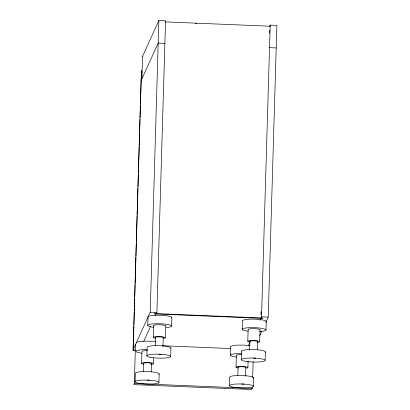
<?xml version="1.0" encoding="UTF-8"?>
<svg xmlns="http://www.w3.org/2000/svg" width="410" height="410" viewBox="0 0 410 410"><rect width="100%" height="100%" fill="white"/><g stroke="black" fill="none" stroke-linecap="round" stroke-linejoin="round"><path stroke-width="0.61" d="M134.941 349.884L133.117 349.807L141.163 78.705M135.054 350.622L133.137 350.545L133.86 326.237M133.896 324.961L134.275 312.164M134.316 310.888L134.695 298.096M134.731 296.814L135.09 284.663M135.131 283.382L135.51 270.59M135.546 269.308L135.91 257.157M135.946 255.876L136.325 243.084M136.366 241.808L137.14 215.583M137.181 214.302L137.96 188.077M137.996 186.796L138.375 174.004M138.416 172.723L139.195 146.498M139.231 145.222L139.61 132.43M139.646 131.149L140.01 118.997M140.046 117.716L140.425 104.924M140.466 103.643L141.414 71.663L141.916 70.561L141.706 77.598M141.845 79.027L142.511 56.467M252.375 387.122L251.837 389.5L133.819 384.621L134.321 383.519L135.474 344.62M135.085 381.838L135.336 373.356A11.91 1.983 1.7 0 1 148.143 371.634A11.91 1.983 1.7 0 1 158.906 374.33M141.593 363.362L141.947 351.544A5.955 0.994 1.7 0 1 147.564 350.663M143.438 371.614L143.679 363.404A3.869 0.646 1.7 0 1 148.343 362.87A3.869 0.646 1.7 0 1 151.008 363.87M146.872 355.916L147.123 347.429A11.91 1.983 1.7 0 1 159.931 345.707A11.91 1.983 1.7 0 1 170.693 348.403M147.774 325.504L148.025 317.017A11.91 1.983 1.7 0 1 160.833 315.295A11.91 1.983 1.7 0 1 171.595 317.991M133.117 349.807L150.209 312.215L158.865 20.5L165.553 20.777L156.897 312.492L155.426 315.731M151.182 371.767L151.428 363.552M153.381 337.44L153.729 325.622M153.514 363.593L153.678 357.997M155.221 345.691L155.467 337.481M158.921 382.304L159.172 373.823M162.949 346.476L163.211 337.63M165.297 337.671L165.65 325.853M170.703 356.382L170.955 347.895M171.605 325.97L171.862 317.489M229.497 385.743L229.749 377.256M230.399 355.332L230.651 346.85M236.006 367.268L236.36 355.449M237.851 375.519L238.092 367.309M241.285 359.821L241.536 351.334M242.187 329.409L242.438 320.922M245.575 376.303L245.841 367.457M247.794 341.34L248.142 329.527M247.922 367.498L248.106 361.282M249.618 350.227L249.88 341.381M252.657 377.559L253.129 361.62M253.329 386.21L253.585 377.728M257.383 349.75L257.623 341.535M259.709 341.576L260.063 329.758M260.965 314.706L261.052 311.697M269.319 33.205L269.411 30.202M259.96 320.292L261.534 316.822L270.195 25.102L276.883 25.379L268.222 317.099L265.859 322.301M265.116 360.287L265.367 351.8M266.018 329.876L266.269 321.389M142.367 56.795L158.865 20.5M141.107 80.647L158.198 43.06L164.887 43.337M269.667 26.266L270.195 25.102M133.137 350.545L133.639 349.443M143.751 341.407L150.588 326.375M248.388 345.738L250.003 342.186M259.812 335.606L261.913 330.978M158.972 354.189L161.222 354.281A11.91 1.983 1.7 0 1 170.078 357.13A11.91 1.983 1.7 0 1 153.422 357.761L150.839 357.397M253.385 358.089L255.635 358.186L252.524 358.053A11.875 1.978 1.7 0 0 241.926 359.073A11.875 1.978 1.7 0 0 245.226 361.302L247.824 361.666M147.185 380.111L149.435 380.203A11.91 1.983 1.7 0 1 158.291 383.053A11.91 1.983 1.7 0 1 141.635 383.683L139.051 383.319M241.598 384.016L243.847 384.108L240.737 383.98A11.875 1.978 1.7 0 0 230.143 384.995A11.875 1.978 1.7 0 0 233.439 387.23M165.194 21.884L270.19 26.225M195.503 23.534L196.779 23.585M269.524 47.662L276.212 47.939M150.209 312.215L156.897 312.492M261.534 316.822L268.222 317.099M162.268 345.732L230.528 348.551M161.222 354.281L158.111 354.153A11.875 1.978 1.7 0 0 147.513 355.168A11.875 1.978 1.7 0 0 150.813 357.402M149.435 380.203L146.329 380.075A11.875 1.978 1.7 0 0 135.73 381.09A11.875 1.978 1.7 0 0 139.026 383.324M134.321 383.519L252.334 388.398M233.464 387.224L236.042 387.588A11.91 1.983 1.7 0 0 252.703 386.958A11.91 1.983 1.7 0 0 243.858 384.098M250.51 341.72A3.869 0.646 1.7 0 1 253.534 340.807A3.869 0.646 1.7 0 1 257.208 341.848M249.772 342.083A5.955 0.994 1.7 0 1 249.68 340.618A5.955 0.994 1.7 0 1 258.423 340.976A5.955 0.994 1.7 0 1 257.024 342.381M248.158 329.527A5.955 0.994 1.7 0 1 254.548 328.666A5.955 0.994 1.7 0 1 259.93 330.014M248.168 331.193A11.91 1.983 1.7 0 1 245.093 328.082A11.91 1.983 1.7 0 1 263.445 328.682A11.91 1.983 1.7 0 1 259.576 331.567M242.469 320.922A11.91 1.983 1.7 0 1 255.245 319.2A11.91 1.983 1.7 0 1 266.008 321.896M255.645 358.176A11.91 1.983 1.7 0 1 264.491 361.036A11.91 1.983 1.7 0 1 247.835 361.666M241.567 351.334A11.91 1.983 1.7 0 1 254.338 349.612A11.91 1.983 1.7 0 1 265.106 352.308M155.662 337.65A3.869 0.646 1.7 0 1 159.126 336.902A3.869 0.646 1.7 0 1 163.129 337.794M155.364 338.178A5.955 0.994 1.7 0 1 154.903 336.764A5.955 0.994 1.7 0 1 163.303 336.928A5.955 0.994 1.7 0 1 163.79 338.342M154.032 325.883A5.955 0.994 1.7 0 1 159.362 324.735A5.955 0.994 1.7 0 1 165.517 326.109M153.76 327.288A11.91 1.983 1.7 0 1 150.414 324.223A11.91 1.983 1.7 0 1 168.495 324.653A11.91 1.983 1.7 0 1 166.24 327.585M143.577 364.101A5.955 0.994 1.7 0 1 143.485 362.635A5.955 0.994 1.7 0 1 152.228 362.999A5.955 0.994 1.7 0 1 150.829 364.403M141.973 353.215A11.91 1.983 1.7 0 1 136.32 350.868A11.91 1.983 1.7 0 1 147.226 349.658M136.274 342.944A11.91 1.983 1.7 0 1 142.731 341.253A11.91 1.983 1.7 0 1 155.641 341.848M238.287 367.478A3.869 0.646 1.7 0 1 241.751 366.735A3.869 0.646 1.7 0 1 245.754 367.621M237.99 368.006A5.955 0.994 1.7 0 1 237.533 366.591A5.955 0.994 1.7 0 1 245.928 366.755A5.955 0.994 1.7 0 1 246.415 368.17M236.657 355.711A5.955 0.994 1.7 0 1 241.459 354.558M236.385 357.115A11.91 1.983 1.7 0 1 230.733 354.773A11.91 1.983 1.7 0 1 241.639 353.563M230.681 346.85A11.91 1.983 1.7 0 1 237.144 345.159A11.91 1.983 1.7 0 1 250.054 345.753M229.779 377.256A11.91 1.983 1.7 0 1 242.556 375.534A11.91 1.983 1.7 0 1 253.318 378.23M154.626 313.522L154.447 313.911L262.631 318.385L262.805 317.996L154.626 313.522"/></g></svg>
